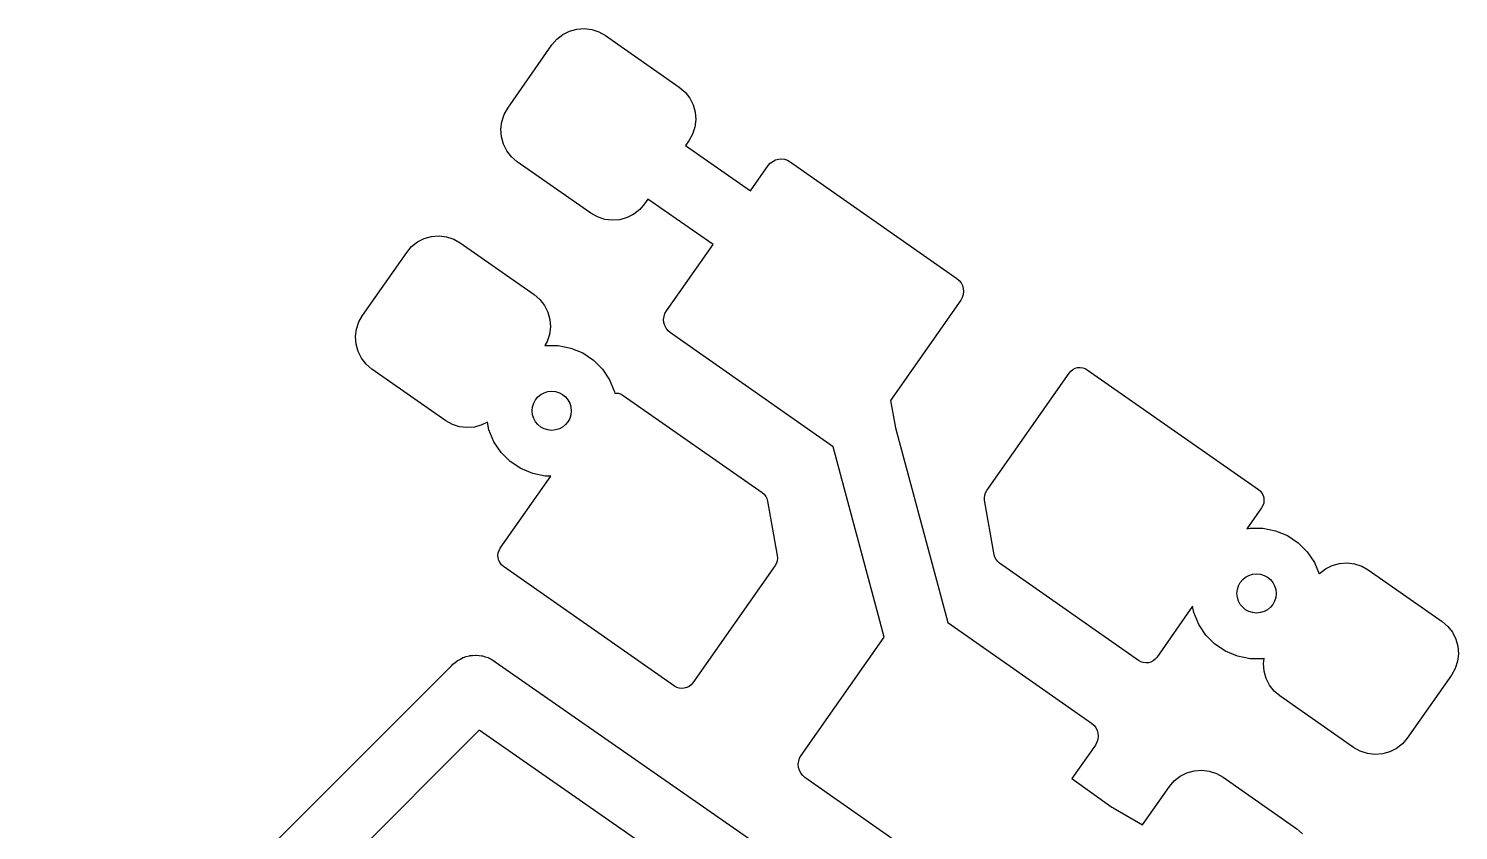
# Model space of a CAD drawing. Extents: x 3.53 to 7.52, y -4.86 to -3.59.
# Drawn here: x 4.3396 to 4.5553, y -3.9609 to -3.84 of the extents above; entities that cross this region are included whole.
import ezdxf

# ---------------------------------------------------------------- set-up
doc = ezdxf.new("R2010")
doc.units = 0
doc.header["$MEASUREMENT"] = 0
doc.layers.add('BLACK', color=7, linetype='CONTINUOUS')

msp = doc.modelspace()

# ---------------------------------------------------------------- linework, layer by layer
at = {"layer": 'BLACK', "linetype": 'CONTINUOUS'}
for p, q in [((4.42017, -3.84089), (4.42118, -3.84037)), ((4.42118, -3.84037), (4.42228, -3.84007)), ((4.42228, -3.84007), (4.42341, -3.83998)), ((4.42341, -3.83998), (4.42454, -3.84012)), ((4.42454, -3.84012), (4.42563, -3.84047)), ((4.42563, -3.84047), (4.42662, -3.84103)), ((4.41187, -3.85197), (4.41853, -3.84245)), ((4.41853, -3.84245), (4.41927, -3.84159)), ((4.41927, -3.84159), (4.42017, -3.84089)), ((4.42662, -3.84103), (4.43774, -3.84882)), ((4.43774, -3.84882), (4.43861, -3.84956)), ((4.43861, -3.84956), (4.43931, -3.85046)), ((4.43931, -3.85046), (4.43983, -3.85147)), ((4.43983, -3.85147), (4.44013, -3.85257)), ((4.41096, -3.85404), (4.41131, -3.85296)), ((4.41131, -3.85296), (4.41187, -3.85197)), ((4.44013, -3.85257), (4.44022, -3.8537)), ((4.41082, -3.85517), (4.41096, -3.85404)), ((4.41091, -3.85631), (4.41082, -3.85517)), ((4.44008, -3.85483), (4.43973, -3.85591)), ((4.44022, -3.8537), (4.44008, -3.85483)), ((4.41121, -3.8574), (4.41091, -3.85631)), ((4.41173, -3.85842), (4.41121, -3.8574)), ((4.43917, -3.85691), (4.43867, -3.85762)), ((4.43867, -3.85762), (4.44848, -3.86448)), ((4.43973, -3.85591), (4.43917, -3.85691)), ((4.41243, -3.85931), (4.41173, -3.85842)), ((4.41329, -3.86006), (4.41243, -3.85931)), ((4.42442, -3.86785), (4.41329, -3.86006)), ((4.45147, -3.86029), (4.45183, -3.86001)), ((4.45183, -3.86001), (4.45224, -3.8598)), ((4.45224, -3.8598), (4.45269, -3.85967)), ((4.45269, -3.85967), (4.45315, -3.85964)), ((4.45315, -3.85964), (4.45361, -3.85969)), ((4.45361, -3.85969), (4.45405, -3.85984)), ((4.45405, -3.85984), (4.45445, -3.86006)), ((4.45445, -3.86006), (4.47961, -3.87768)), ((4.44848, -3.86448), (4.45116, -3.86064)), ((4.45116, -3.86064), (4.45147, -3.86029)), ((4.43251, -3.86642), (4.43177, -3.86728)), ((4.43302, -3.86569), (4.43251, -3.86642)), ((4.44283, -3.87254), (4.43302, -3.86569)), ((4.42541, -3.8684), (4.42442, -3.86785)), ((4.42649, -3.86876), (4.42541, -3.8684)), ((4.42762, -3.8689), (4.42649, -3.86876)), ((4.42986, -3.8685), (4.42876, -3.86881)), ((4.43087, -3.86799), (4.42986, -3.8685)), ((4.43177, -3.86728), (4.43087, -3.86799)), ((4.42876, -3.86881), (4.42762, -3.8689)), ((4.39663, -3.87374), (4.39737, -3.87287)), ((4.39737, -3.87287), (4.39826, -3.87217)), ((4.39826, -3.87217), (4.39928, -3.87166)), ((4.39928, -3.87166), (4.40037, -3.87135)), ((4.40037, -3.87135), (4.40151, -3.87126)), ((4.40151, -3.87126), (4.40264, -3.8714)), ((4.40264, -3.8714), (4.40372, -3.87175)), ((4.40372, -3.87175), (4.40471, -3.87231)), ((4.40471, -3.87231), (4.41584, -3.8801)), ((4.43581, -3.88257), (4.44283, -3.87254)), ((4.38996, -3.88325), (4.39663, -3.87374)), ((4.47961, -3.87768), (4.47996, -3.87798)), ((4.47996, -3.87798), (4.48025, -3.87834)), ((4.48025, -3.87834), (4.48046, -3.87876)), ((4.48046, -3.87876), (4.48058, -3.8792)), ((4.48058, -3.8792), (4.48062, -3.87966)), ((4.41584, -3.8801), (4.4167, -3.88084)), ((4.4167, -3.88084), (4.41741, -3.88174)), ((4.48019, -3.88097), (4.46959, -3.89611)), ((4.48042, -3.88056), (4.48019, -3.88097)), ((4.48056, -3.88012), (4.48042, -3.88056)), ((4.48062, -3.87966), (4.48056, -3.88012)), ((4.38941, -3.88424), (4.38996, -3.88325)), ((4.41741, -3.88174), (4.41792, -3.88275)), ((4.41792, -3.88275), (4.41823, -3.88385)), ((4.41823, -3.88385), (4.41831, -3.88499)), ((4.43538, -3.88388), (4.43544, -3.88342)), ((4.43544, -3.88342), (4.43558, -3.88298)), ((4.43558, -3.88298), (4.43581, -3.88257)), ((4.38892, -3.88645), (4.38905, -3.88532)), ((4.38905, -3.88532), (4.38941, -3.88424)), ((4.41831, -3.88499), (4.41818, -3.88612)), ((4.43542, -3.88434), (4.43538, -3.88388)), ((4.43554, -3.88479), (4.43542, -3.88434)), ((4.43575, -3.8852), (4.43554, -3.88479)), ((4.43604, -3.88556), (4.43575, -3.8852)), ((4.43639, -3.88586), (4.43604, -3.88556)), ((4.46094, -3.90306), (4.43639, -3.88586)), ((4.389, -3.88759), (4.38892, -3.88645)), ((4.38931, -3.88869), (4.389, -3.88759)), ((4.41782, -3.8872), (4.41748, -3.88781)), ((4.41748, -3.88781), (4.41753, -3.8878)), ((4.41753, -3.8878), (4.41947, -3.8878)), ((4.41818, -3.88612), (4.41782, -3.8872)), ((4.41947, -3.8878), (4.42137, -3.88817)), ((4.38982, -3.8897), (4.38931, -3.88869)), ((4.39053, -3.8906), (4.38982, -3.8897)), ((4.42137, -3.88817), (4.42317, -3.88892)), ((4.42317, -3.88892), (4.42478, -3.88999)), ((4.42478, -3.88999), (4.42615, -3.89136)), ((4.39139, -3.89134), (4.39053, -3.8906)), ((4.40252, -3.89913), (4.39139, -3.89134)), ((4.42615, -3.89136), (4.42723, -3.89298)), ((4.48412, -3.90967), (4.49654, -3.89194)), ((4.49654, -3.89194), (4.49679, -3.89164)), ((4.49679, -3.89164), (4.4971, -3.89141)), ((4.4971, -3.89141), (4.49744, -3.89123)), ((4.49744, -3.89123), (4.49781, -3.89113)), ((4.49781, -3.89113), (4.4982, -3.8911)), ((4.4982, -3.8911), (4.49858, -3.89114)), ((4.49858, -3.89114), (4.49895, -3.89126)), ((4.49895, -3.89126), (4.49928, -3.89145)), ((4.49928, -3.89145), (4.52508, -3.90952)), ((4.42723, -3.89298), (4.42797, -3.89477)), ((4.42797, -3.89477), (4.42801, -3.89497)), ((4.42801, -3.89497), (4.42821, -3.89496)), ((4.42821, -3.89496), (4.42859, -3.895)), ((4.42859, -3.895), (4.42896, -3.89512)), ((4.42896, -3.89512), (4.42929, -3.89531)), ((4.42929, -3.89531), (4.45025, -3.90999)), ((4.46959, -3.89611), (4.47037, -3.9002)), ((4.40351, -3.89969), (4.40252, -3.89913)), ((4.40459, -3.90004), (4.40351, -3.89969)), ((4.40572, -3.90018), (4.40459, -3.90004)), ((4.40686, -3.90009), (4.40572, -3.90018)), ((4.40795, -3.89978), (4.40686, -3.90009)), ((4.40881, -3.89935), (4.40795, -3.89978)), ((4.40904, -3.90051), (4.40881, -3.89935)), ((4.40978, -3.9023), (4.40904, -3.90051)), ((4.47037, -3.9002), (4.47707, -3.92523)), ((4.41086, -3.90391), (4.40978, -3.9023)), ((4.46758, -3.92782), (4.46094, -3.90306)), ((4.41223, -3.90528), (4.41086, -3.90391)), ((4.41384, -3.90636), (4.41223, -3.90528)), ((4.41074, -3.91837), (4.41837, -3.90748)), ((4.41563, -3.9071), (4.41384, -3.90636)), ((4.41753, -3.90748), (4.41563, -3.9071)), ((4.41837, -3.90748), (4.41753, -3.90748)), ((4.48393, -3.91001), (4.48412, -3.90967)), ((4.52508, -3.90952), (4.52538, -3.90977)), ((4.45025, -3.90999), (4.45055, -3.91024)), ((4.45055, -3.91024), (4.45079, -3.91055)), ((4.45079, -3.91055), (4.45096, -3.91089)), ((4.45096, -3.91089), (4.45106, -3.91126)), ((4.45106, -3.91126), (4.45251, -3.91949)), ((4.48377, -3.91076), (4.48381, -3.91038)), ((4.48379, -3.91114), (4.48377, -3.91076)), ((4.48524, -3.91937), (4.48379, -3.91114)), ((4.48381, -3.91038), (4.48393, -3.91001)), ((4.52538, -3.90977), (4.52561, -3.91007)), ((4.52561, -3.91007), (4.52579, -3.91042)), ((4.52588, -3.91156), (4.52576, -3.91192)), ((4.52579, -3.91042), (4.52589, -3.91079)), ((4.52592, -3.91117), (4.52588, -3.91156)), ((4.52589, -3.91079), (4.52592, -3.91117)), ((4.52557, -3.91226), (4.52333, -3.91545)), ((4.52576, -3.91192), (4.52557, -3.91226)), ((4.52333, -3.91545), (4.52383, -3.91535)), ((4.52383, -3.91535), (4.52577, -3.91535)), ((4.52577, -3.91535), (4.52767, -3.91573)), ((4.52767, -3.91573), (4.52947, -3.91647)), ((4.52947, -3.91647), (4.53108, -3.91755)), ((4.53108, -3.91755), (4.53245, -3.91892)), ((4.41039, -3.91946), (4.41043, -3.91908)), ((4.41042, -3.91984), (4.41039, -3.91946)), ((4.41052, -3.92021), (4.41042, -3.91984)), ((4.41043, -3.91908), (4.41055, -3.91871)), ((4.4107, -3.92056), (4.41052, -3.92021)), ((4.41055, -3.91871), (4.41074, -3.91837)), ((4.4525, -3.92026), (4.45238, -3.92062)), ((4.45254, -3.91987), (4.4525, -3.92026)), ((4.45251, -3.91949), (4.45254, -3.91987)), ((4.48535, -3.91974), (4.48524, -3.91937)), ((4.48552, -3.92009), (4.48535, -3.91974)), ((4.48576, -3.92039), (4.48552, -3.92009)), ((4.48605, -3.92064), (4.48576, -3.92039)), ((4.53245, -3.91892), (4.53353, -3.92053)), ((4.41093, -3.92086), (4.4107, -3.92056)), ((4.41123, -3.92111), (4.41093, -3.92086)), ((4.43703, -3.93918), (4.41123, -3.92111)), ((4.45219, -3.92096), (4.43977, -3.9387)), ((4.45238, -3.92062), (4.45219, -3.92096)), ((4.50702, -3.93532), (4.48605, -3.92064)), ((4.53353, -3.92053), (4.53424, -3.92226)), ((4.53424, -3.92226), (4.5343, -3.92219)), ((4.5343, -3.92219), (4.5352, -3.92149)), ((4.5352, -3.92149), (4.53621, -3.92097)), ((4.53621, -3.92097), (4.53731, -3.92067)), ((4.53731, -3.92067), (4.53845, -3.92058)), ((4.53845, -3.92058), (4.53958, -3.92072)), ((4.53958, -3.92072), (4.54066, -3.92107)), ((4.54066, -3.92107), (4.54165, -3.92163)), ((4.54165, -3.92163), (4.55278, -3.92942)), ((4.47707, -3.92523), (4.47824, -3.92959)), ((4.46864, -3.93178), (4.46758, -3.92782)), ((4.46758, -3.92782), (4.46758, -3.92782)), ((4.51515, -3.92713), (4.50976, -3.93484)), ((4.51534, -3.92807), (4.51515, -3.92713)), ((4.51608, -3.92986), (4.51534, -3.92807)), ((4.47824, -3.92959), (4.49992, -3.94477)), ((4.51716, -3.93147), (4.51608, -3.92986)), ((4.55278, -3.92942), (4.55364, -3.93016)), ((4.55364, -3.93016), (4.55434, -3.93106)), ((4.55434, -3.93106), (4.55486, -3.93207)), ((4.45612, -3.94966), (4.46864, -3.93178)), ((4.51853, -3.93284), (4.51716, -3.93147)), ((4.52014, -3.93392), (4.51853, -3.93284)), ((4.55486, -3.93207), (4.55516, -3.93317)), ((4.55516, -3.93317), (4.55525, -3.9343)), ((4.40392, -3.93562), (4.40426, -3.93534)), ((4.40426, -3.93534), (4.4043, -3.93532)), ((4.4043, -3.93532), (4.40434, -3.93529)), ((4.40434, -3.93529), (4.40473, -3.93509)), ((4.40473, -3.93509), (4.40511, -3.93488)), ((4.40511, -3.93488), (4.40516, -3.93487)), ((4.40516, -3.93487), (4.4052, -3.93485)), ((4.4052, -3.93485), (4.40562, -3.93473)), ((4.40562, -3.93473), (4.40604, -3.9346)), ((4.40604, -3.9346), (4.40609, -3.9346)), ((4.40609, -3.9346), (4.40613, -3.93458)), ((4.40613, -3.93458), (4.40657, -3.93455)), ((4.40657, -3.93455), (4.40701, -3.9345)), ((4.40701, -3.9345), (4.40705, -3.93451)), ((4.40705, -3.93451), (4.4071, -3.93451)), ((4.4071, -3.93451), (4.40754, -3.93456)), ((4.40754, -3.93456), (4.40797, -3.9346)), ((4.40797, -3.9346), (4.40802, -3.93461)), ((4.40802, -3.93461), (4.40806, -3.93462)), ((4.40806, -3.93462), (4.40848, -3.93475)), ((4.40848, -3.93475), (4.4089, -3.93488)), ((4.4089, -3.93488), (4.40894, -3.9349)), ((4.40894, -3.9349), (4.40898, -3.93492)), ((4.40898, -3.93492), (4.40937, -3.93513)), ((4.40937, -3.93513), (4.40975, -3.93534)), ((4.40975, -3.93534), (4.40998, -3.93552)), ((4.40998, -3.93552), (4.46155, -3.9714)), ((4.50735, -3.93551), (4.50702, -3.93532)), ((4.50772, -3.93563), (4.50735, -3.93551)), ((4.50886, -3.93554), (4.50849, -3.93564)), ((4.5092, -3.93537), (4.50886, -3.93554)), ((4.50951, -3.93513), (4.5092, -3.93537)), ((4.50976, -3.93484), (4.50951, -3.93513)), ((4.52193, -3.93466), (4.52014, -3.93392)), ((4.52383, -3.93504), (4.52193, -3.93466)), ((4.52577, -3.93504), (4.52383, -3.93504)), ((4.52594, -3.93501), (4.52577, -3.93504)), ((4.52585, -3.93577), (4.52594, -3.93501)), ((4.55511, -3.93543), (4.55476, -3.93652)), ((4.55525, -3.9343), (4.55511, -3.93543)), ((4.38094, -3.95855), (4.40339, -3.93611)), ((4.40339, -3.93611), (4.40358, -3.93589)), ((4.40358, -3.93589), (4.40392, -3.93562)), ((4.5081, -3.93567), (4.50772, -3.93563)), ((4.50849, -3.93564), (4.5081, -3.93567)), ((4.52594, -3.93691), (4.52585, -3.93577)), ((4.52625, -3.93801), (4.52594, -3.93691)), ((4.5542, -3.93751), (4.54754, -3.94702)), ((4.55476, -3.93652), (4.5542, -3.93751)), ((4.43736, -3.93937), (4.43703, -3.93918)), ((4.43773, -3.93949), (4.43736, -3.93937)), ((4.43811, -3.93953), (4.43773, -3.93949)), ((4.4385, -3.93951), (4.43811, -3.93953)), ((4.43887, -3.9394), (4.4385, -3.93951)), ((4.43921, -3.93923), (4.43887, -3.9394)), ((4.43952, -3.93899), (4.43921, -3.93923)), ((4.43977, -3.9387), (4.43952, -3.93899)), ((4.52676, -3.93902), (4.52625, -3.93801)), ((4.52746, -3.93992), (4.52676, -3.93902)), ((4.52833, -3.94066), (4.52746, -3.93992)), ((4.53945, -3.94845), (4.52833, -3.94066)), ((4.40758, -3.94584), (4.3879, -3.96551)), ((4.45591, -3.97946), (4.40758, -3.94584)), ((4.49992, -3.94477), (4.50027, -3.94507)), ((4.50027, -3.94507), (4.50056, -3.94543)), ((4.50056, -3.94543), (4.50077, -3.94585)), ((4.50077, -3.94585), (4.50089, -3.94629)), ((4.50089, -3.94629), (4.50093, -3.94675)), ((4.5005, -3.94806), (4.49695, -3.95313)), ((4.50073, -3.94765), (4.5005, -3.94806)), ((4.50087, -3.94721), (4.50073, -3.94765)), ((4.50093, -3.94675), (4.50087, -3.94721)), ((4.54044, -3.94901), (4.53945, -3.94845)), ((4.5468, -3.94789), (4.5459, -3.94859)), ((4.54754, -3.94702), (4.5468, -3.94789)), ((4.45569, -3.95097), (4.45575, -3.95051)), ((4.45575, -3.95051), (4.45589, -3.95007)), ((4.45589, -3.95007), (4.45612, -3.94966)), ((4.54153, -3.94936), (4.54044, -3.94901)), ((4.54266, -3.9495), (4.54153, -3.94936)), ((4.54379, -3.94941), (4.54266, -3.9495)), ((4.54489, -3.9491), (4.54379, -3.94941)), ((4.5459, -3.94859), (4.54489, -3.9491)), ((4.45573, -3.95143), (4.45569, -3.95097)), ((4.45585, -3.95188), (4.45573, -3.95143)), ((4.45606, -3.95229), (4.45585, -3.95188)), ((4.45635, -3.95265), (4.45606, -3.95229)), ((4.4567, -3.95295), (4.45635, -3.95265)), ((4.5124, -3.95347), (4.51329, -3.95277)), ((4.51329, -3.95277), (4.51431, -3.95226)), ((4.51431, -3.95226), (4.51541, -3.95195)), ((4.51541, -3.95195), (4.51654, -3.95186)), ((4.51654, -3.95186), (4.51767, -3.952)), ((4.51767, -3.952), (4.51875, -3.95235)), ((4.51875, -3.95235), (4.51975, -3.95291)), ((4.48185, -3.97057), (4.4567, -3.95295)), ((4.49695, -3.95313), (4.50299, -3.95742)), ((4.50762, -3.9601), (4.51166, -3.95434)), ((4.51166, -3.95434), (4.5124, -3.95347)), ((4.51975, -3.95291), (4.53087, -3.9607)), ((4.3396, -3.99989), (4.38094, -3.95855)), ((4.38094, -3.95855), (4.38094, -3.95855)), ((4.50299, -3.95742), (4.50314, -3.9575)), ((4.50314, -3.9575), (4.5032, -3.95755)), ((4.5032, -3.95755), (4.50762, -3.9601)), ((4.53087, -3.9607), (4.53174, -3.96144))]:
    msp.add_line(p, q, dxfattribs=at)
at = {"layer": 'BLACK'}
for centre in [(4.4185, -3.89764), (4.5248, -3.9252)]:
    msp.add_circle(centre, 0.00295, dxfattribs=at)

doc.saveas('drawing.dxf')
